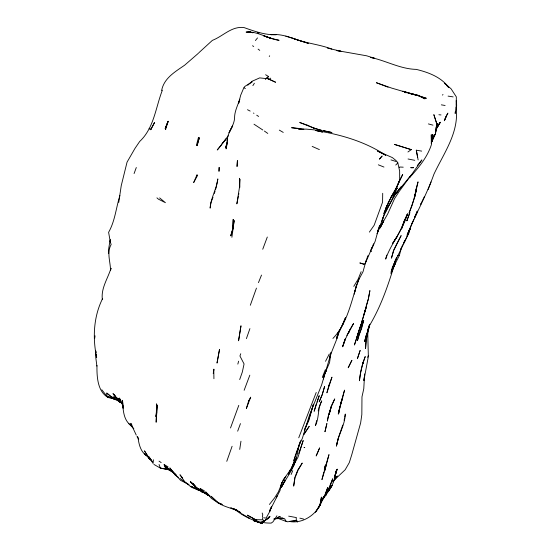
<?xml version="1.0" encoding="UTF-8"?>
<svg xmlns="http://www.w3.org/2000/svg" width="551" height="551" viewBox="0 0 551 551"><rect width="100%" height="100%" fill="white"/><g stroke="black" fill="none" stroke-linecap="round" stroke-linejoin="round"><path stroke-width="0.83" d="M367.696 331.048L368.35 356.497L363.88 380.583L364.211 377.283M96.962 365.471C96.811 376.243 97.375 391.038 107.583 397.175L101.818 389.75M112.418 397.781L106.832 393.097L106.791 396.162L107.583 397.175M382.704 193.298L382.58 202.127L374.17 225.242L369.377 232.109M364.61 373.929L363.777 388.751L361.973 396.872L361.835 414.579L360.63 422.954L351.758 454.754L349.3 462.599L345.188 469.755L332.845 481.416M213.781 369.783L213.864 369.142L213.292 373.509L213.781 369.707L213.919 378.723M455.264 111.812L455.181 113.485L456.669 105.227L456.283 100.482L456.29 105.744L456.324 96.873L451.062 88.787L444.533 83.256L445.704 84.468M366.105 340.614L365.575 348.466L366.105 340.484L369.79 324.264M227.48 138.163L227.219 141.139C227.067 132.695 233.996 126.578 234.574 118.258C234.416 111.454 237.777 105.496 239.775 99.194L238.576 103.526L240.677 95.247L243.873 87.657L245.367 88.615M330.063 355.553L329.863 357.957L330.497 353.157M153.412 459.775L153.109 463.474L148.46 456.269L150.017 458.108M330.993 352.316L329.553 362.654L323.051 377.662M366.16 339.829L366.477 336.716M262.441 517.444L262.737 514.579L262.166 513.029M294.317 481.016L293.676 486.099L295.047 477.793L298.063 470.175L302.244 463.054L297.781 470.044L295.047 476.863M294.53 479.315L294.744 477.621M94.71 338.335L95.047 335.814M298.153 448.452C297.616 455.236 295.708 461.896 291.72 467.51L294.709 460.443L291.665 468.047L283.248 479.955L278.379 491.885L274.673 497.78L269.432 504.461M227.267 140.484L226.075 148.866L227.281 143.37M298.146 448.342L297.926 449.878L299.276 444.967L296.197 452.86M431.316 143.584L432.693 134.602L431.316 143.584L431.281 134.685L431.509 144.334C427.452 157.228 418.464 167.897 409.455 177.766L410.357 176.299M435.304 134.354L436.743 125.401L435.304 134.354L431.495 142.31L434.36 134.63L431.405 142.943M360.671 372.38L359.424 380.734C360.237 372.442 362.103 364.266 365.244 356.538L362.489 364.693L363.143 362.041L360.547 372.999M239.713 449.402L240.959 441.234M339.43 408.601L338.638 413.594L340.063 405.984L338.273 414.111L344.561 390.108L342.488 397.237M118.754 202.389L121.241 185.666L127.054 162.139L134.988 148.384L139.685 141.476C154.053 128.066 155.637 107.5 162.366 90.185M318.209 410.929L318.492 409.269M111.054 268.337L110.489 270.582C110.593 261.842 106.467 252.757 111.164 244.444L109.904 241.056L110.434 239.499M238.597 194.916L238.872 193.422M324.002 375.665L323.389 378.957L324.518 373.964M365.905 335.531L364.817 341.289L369.459 325.476L369.211 326.047C382.057 304.717 389.626 280.914 396.644 257.2M324.264 470.313L325.111 465.857L324.36 471.787L321.929 479.645L323.864 471.856M344.099 420.365L344.403 418.781M344.706 417.197L345.305 414.035C344.926 425.4 338.107 435.063 336.413 446.165L338.348 438.093M216.433 186.314L217.838 178.91C216.577 189 210.819 197.94 210.124 208.133L210.916 202.644L212.989 197.299M238.301 196.48L236.861 203.87L239.389 187.843L239.885 179.171L239.589 187.691L239.43 178.304L239.809 187.347M435.393 133.721L437.122 124.884M366.016 260.857L362.985 271.808L359.569 278.179M338.335 332.473L336.998 338.128L338.445 332.349M331.13 406.28L329.216 414.359L331.206 406.982L334.732 398.91L331.495 405.543M379.522 225.469L375.121 241.379L371.801 248.866M358.474 336.234L357.427 340.656L363.708 320.248L361.559 328.651L358.474 336.234L358.577 335.855M336.544 445.545L338.472 437.473L342.77 425.069M338.927 331.158L337.37 337.611L330.848 353.983L321.612 384.949L309.414 415.351L302.354 438.355L298.835 445.759L300.405 441.282M377.704 230.8L383.021 218.726L384.977 210.668L388.248 202.486L396.438 187.492L399.689 179.977L399.64 171.072L397.829 162.896L397.395 161.925L390.976 159.9M316.68 420.537L315.461 425.544C319.311 417.665 317.534 408.622 321.736 400.866L318.63 408.443M369.163 325.565L364.817 341.289L369.459 325.476L367.297 330.786M365.995 306.811L363.956 314.841L368.364 298.924L369.886 290.687L368.364 298.924L366.236 306.005M270.706 508.518L270.086 510.922L266.071 518.112L263.654 517.775M356.407 285.459L354.203 294.089L356.194 286.045L359.252 278.448C351.407 298.601 348.597 322.328 332.921 338.438M392.725 265.975L391.079 272.387C395.914 256.918 405.171 243.26 410.378 227.88L407.037 235.36C415.358 214.683 426.446 195.247 433.912 174.254C443.892 152.882 459.81 131.682 455.939 106.784M198.477 137.392L196.431 145.326L199.297 137.908L198.477 137.392L199.2 137.778L197.072 145.684L199.076 138.687M386.733 255.099L385.672 259.094C391.052 243.239 402.809 230.518 407.272 214.208L400.894 229.292M237.832 364.115L238.611 361.208M401.514 247.433L399.372 255.416L391.864 270.589L395.363 263.288L390.921 273.778M340.284 405.192L342.254 398.029M328.94 385.452L326.895 392.801L331.964 377.166L328.94 385.452L329.126 384.853M300.77 440.635L293.786 460.726L295.956 453.645M411.094 225.49L408.78 233.397L404.248 242.116M298.78 453.418L303.195 440.511L298.022 457.116L292.815 466.477L294.193 461.759M316.267 404.048L314.139 411.273L319.236 395.652L316.983 402.147M395.742 259.679L391.575 271.25M271.071 507.685L270.086 510.922L271.519 506.307M346.827 335.449L349.244 331.137L345.394 339.079L342.626 346.793L344.974 339.113M214.36 193.435L215.076 191.073M215.558 189.496L216.274 187.133M359.342 329.312L362.083 321.584L354.438 345.016L359.472 328.892L362.544 321.309L359.342 329.312L359.472 328.892M165.713 129.134L168.158 121.289L165.231 128.473L165.713 129.134L165.231 128.473L168.083 121.254L165.266 128.844M338.369 332.274L336.399 338.548L345.546 317.521L342.653 324.759L342.867 324.332L339.065 331.371M356.938 337.184L359.224 329.939M308.925 419.097L313.45 404.124L308.794 420.606L304.317 430.269M340.304 405.219L342.75 397.56L340.793 402.953M395.639 189.296L393.111 197.113L382.814 217.872M403.849 221.86L401.569 228.899L404.048 221.736L407.795 213.754L404.097 221.082M324.381 470.272L328.981 454.616L324.787 470.623L326.66 463.198L324.353 470.223M436.606 125.773L437.115 124.209L437.122 124.857L433.844 114.629L437.108 124.746M408.966 230.38L407.692 234.285L410.66 227.329L409.111 230.228M280.852 485.493L281.885 482.373L280.025 490.535L269.48 511.342L270.61 508.263M249.92 328.603L246.4 338.638M436.075 127.543L437.391 123.651L436.11 127.453M230.504 427.982L238.79 405.35M250.306 305.268L256.449 288.111M232.102 446.262L226.771 461.332M119.911 195.584C116.02 207.803 115.131 220.848 108.616 232.308L110.283 241.889L109.904 241.056L108.602 249.389L108.678 253.481M239.685 379.556L242.337 372.021L244.065 363.949L239.94 356.008L240.746 353.742M365.265 263.206L367.944 255.65M377.139 233.617L379.067 228.21M244.141 390.28L249.83 375.176M342.825 346.207L345.394 339.079M290.336 469.693L288.648 474.308L291.699 467.386M110.958 268.358C107.824 278.592 100.923 288.201 102.328 299.365M262.737 249.245L267.304 237.033M334.726 476.05L337.253 469.115L334.76 476.305L336.406 470.623L334.698 477.6L336.599 469.631C334.98 477.683 333.155 486.072 327.487 492.36L332.136 485.403L327.556 492.305M134.079 173.551L136.304 167.511M237.667 431.171L240.456 423.623M161.622 90.543C163.964 78.077 175.239 71.754 184.695 65.149L198.298 53.351M276.402 497.835L277.27 495.535M324.787 495.246L327.693 487.58L324.801 495.921L320.778 502.918M395.735 259.459L393.979 264.053L396.141 258.577M377.139 233.755L379.081 228.672M428.12 189.578L431.061 181.933M381.485 221.53L383.634 216.261M370.671 251.27L371.408 251.228L370.293 251.166L370.671 251.27L373.571 243.756M281.775 486.492L282.67 484.198M322.356 377.27L325.331 369.707M102.493 298.759C93.498 316.97 92.547 337.942 96.659 357.544L96.308 354.3M292.76 470.623L291.135 474.494M258.46 282.649L261.511 275.073M361.146 271.705L358.074 279.302L353.763 286.368M298.732 437.797L316.219 392.429M289.674 521.508C301.652 523.746 314.407 515.956 319.89 505.439L317.273 509.544L320.014 504.812L321.447 497.05L319.89 505.439L315.509 512.189L320.551 504.365L323.878 496.21L321.081 502.14M367.641 357.344L368.282 355.788M292.795 466.497L295.742 459.527L294.454 461.655M416.101 214.057L414.504 217.824L417.424 211.729L415.172 216.116M416.742 212.548L417.382 211.04L414.751 217.232M305.447 427.404L308.677 419.883M196.872 175.122L193.67 182.567L197.644 175.266L196.872 175.122L197.644 175.266M370.623 250.43L371.932 247.461M395.969 188.545L402.691 174.495L398.704 182.374L398.958 181.809L393.111 197.113L396.197 188.855L394.096 193.305M294.413 462.275L296.404 457.785C293.58 468.811 286.63 477.855 281.017 487.518L285.191 480.389L281.547 487.07M411.762 223.988L412.761 221.743M411.783 223.954L413.842 219.346M292.609 466.814L290.68 471.119L294.268 464.417L292.946 466.47M370.554 251.263L365.079 263.805L363.867 263.97L359.824 262.944L363.991 264.397M400.811 248.969L402.822 244.596M383.668 213.609L390.707 198.126L395.157 190.439L390.755 197.478M382.931 222.053L380.169 227.997L383.703 220.917L379.873 226.943M325.069 495.459L326.344 494.55L325.083 495.556L326.344 494.55L329.801 487.118L332.694 478.778L326.488 493.937L330.758 486.175L327.935 490.314M305.075 428.313L305.757 426.86L305.04 428.334M424.277 196.852L420.73 204.242L421.005 203.684M444.299 120.49L447.894 113.12L446.716 115.069M397.278 242.839L393.669 250.202L391.465 258.157L393.538 250.822L401.156 235.587L397.664 242.109M404 242.35L405.068 240.167M334.34 477.841L335.07 476.408L334.25 477.841M325.538 361.304L329.278 353.997M232.226 126.537L229.023 132.722L232.687 125.676M393.82 194.131L396.803 188.435L394.606 191.727M400.515 230.022L397.092 236.572L392.505 243.528L396.851 237.15L394.33 240.532M150.884 129.423L154.576 122.439L150.692 129.726L149.101 128.342L150.884 129.423L150.692 129.726M379.157 228.92L387.642 214.05L394.606 198.539L399.11 191.548L410.977 175.328M403.607 243.384L404.765 241.269L403.497 243.005M292.836 466.229L293.621 464.824L292.788 466.249M435.442 130.367L439.85 122.666L436.11 129.086M385.796 207.941L387.835 204.455L386.513 206.563M322.672 498.793L323.947 496.665M276.946 515.798L273.041 521.769L271.216 523.092C258.075 523.34 245.794 518.071 235.518 509.889M284.867 480.927L285.191 480.389M252.895 85.625L254.369 83.235M436.123 129.106L440.401 122.219L435.917 129.216M269.253 56.471L269.673 55.803M281.699 482.965L285.804 476.629L283.248 479.955M393.703 196.314L395.955 192.919M384.929 212.225L386.754 209.511L384.777 212.231M384.977 212.534L395.177 194.613L398.18 190.639L395.639 193.924L411.824 174.288L421.914 159.921L417.314 165.527M393.586 196.363L394.537 194.985M399.241 167.538L399.599 167.015L403.208 167.18M394.853 191.493L397.299 187.974L394.902 191.335M321.508 501.011L326.344 494.55M324.815 372.986L325.978 371.415M332.921 481.973L337.37 476.023L334.243 479.556M228.293 135.76L221.991 143.976L226.013 139.066M396.445 192.451L397.402 191.211M255.409 40.526L257.51 37.943M221.64 144.734L217.252 149.996L225.993 138.99M442.467 95.109L442.983 94.49M398.607 189.847L401.252 186.775L398.593 189.764M244.079 87.402L245.037 86.314L252.082 81.879L250.836 82.905M395.742 165.059L397.829 162.896M198.739 52.848L212.383 40.368C223.086 36.242 231.537 25.987 243.976 27.55C254.466 31.269 264.817 35.071 276.175 34.782M247.75 85.226L252.151 81.238L259.666 77.891L268.089 78.786L275.486 82.182L268.089 78.786M411.514 149.459L407.94 151.98M324.505 496.003L325.779 494.984M265.513 79.027L268.599 76.568L265.61 74.729M265.32 79.172L268.599 76.568M319.187 505.432L320.551 504.365M269.026 79.434L270.706 78.152M264.156 520.413L261.346 522.314L268.323 518.581L269.956 516.377L262.875 522.286L269.77 516.611L268.365 517.561M274.067 519.524L279.998 516.521L280.404 518.477L273.854 518.877M280.404 518.477L281.912 517.733L284.957 519.118L285.508 520.723L287.47 521.804L296.769 520.557L297.347 522.093M278.434 516.976L279.998 516.521M289.619 521.356L296.769 520.557L296.121 519.2L296.404 517.589L288.662 516.142M275.569 518.401L277.153 518.236M398.015 255.519L399.372 255.416L397.905 255.333M271.002 34.741C282.629 33.322 293.27 38.887 304.111 42.041M275.603 518.532L282.87 518.346M298.484 129.251L306.17 129.113L314.635 129.905L322.542 132.068L316.37 130.656M250.175 32.295L248.632 31.765L250.581 32.24L246.104 32.075C257.751 31.008 267.731 38.866 279.095 40.313L270.031 38.033L263.412 35.677L271.113 38.329L264.404 36.18M277.986 518.181L283.91 518.746M438.906 114.732L441 114.939M414.779 160.32L408.05 158.984M298.766 128.665L303.835 129.168M153.922 464.431L160.486 468.192L166.292 468.977M408.814 93.209L417.679 95.089L424.931 98.836L418.622 95.716L426.357 98.292L418.23 95.819M114.105 398.862L108.595 397.636M166.223 468.908L160.486 468.192L169.784 469.975M445.112 105.482L441.33 104.848M453.156 96.893L448.08 96.108M409.62 93.291L410.481 93.401M337.15 50.596L366.663 55.803L374.453 58.241L370.568 57.428M417.679 157.503L416.301 150.203L421.687 151.112M315.606 130.484C340.236 134.396 364.81 141.407 385.769 155.279L377.497 151.064L392.402 157.614L396.341 160.802M250.581 32.24L248.012 31.841L253.088 32.757L251.421 32.406M336.992 50.637L340.945 51.264L327.315 48.061M404.689 92.506L406.335 92.788M370.713 57.442C386.058 60.686 400.343 69.027 416.246 69.385C428.451 72.36 441.069 77.023 448.81 87.464M161.119 468.316L162.283 468.564M299.847 518.147L303.553 519.035M168.84 469.493L167.187 469.08L170.211 470.285M410.757 93.456L417.823 95.488L402.884 91.218L410.901 93.828M428.389 123.913L432.948 125.153M257.386 32.626L259.032 33.094M410.378 93.512L416.398 95.275L391.747 88.126L376.381 82.726L388.062 87.196M305.729 42.537L308.147 43.288M285.79 36.132L308.181 43.274M253.543 520.592L262.366 523.45L253.543 520.592L261.243 523.25M209.959 495.797L206.666 494.467L200.137 488.93L207.631 495.046L200.75 490.376L204.524 492.263M111.598 397.726L106.791 396.162L119.409 401.218M331.854 49.067C319.029 44.245 305.123 43.219 292.388 38.115M205.523 493.186C198.67 492.002 195.481 485.197 190.336 481.595M236.875 510.143L230.69 507.795M201.969 491.368L198.133 490.011L190.908 486.182L199.2 490.335L191.624 487.366L184.998 482.077L179.95 474.769L182.526 477.889M209.049 495.308L206.666 494.467L209.6 495.893M205.406 493.049L201.439 491.644L205.241 493.083M286.382 521.535L277.284 518.098M236.909 510.123L231.475 508.174L235.511 509.668M378.33 164.818L383.964 167.056M222.122 504.53L218.354 502.994L211.432 498.414L205.681 491.864L208.554 494.667M170.879 470.451L166.23 468.481L170.631 470.63M121.812 402.981L119.567 402.01L112.893 396.83L115.069 398.173M312.183 146.408L319.38 149.596M222.046 504.337L217.445 502.271L211.088 496.313L218.354 502.994L217.445 502.271C224.429 507.533 233.459 508.001 240.766 512.664L234.65 509.069M189.034 484.543L180.535 480.334L174.543 473.481L176.382 475.1M121.73 402.664L118.699 401.197L113.988 394.426L119.567 402.01L113.01 393.6L118.699 401.197L122.35 403.022M158.915 199.421L165.403 202.685L159.645 197.919M247.495 109.711L250.154 111.082M197.568 488.434L199.069 489.212M114.277 399.344L106.832 393.097M199.407 489.605L195.667 487.208L200.061 489.791M174.708 473.309L170.404 470.947L164.088 464.886L169.674 469.555M122.294 402.781L117.852 400.308L122.06 402.919M173.042 471.725L164.591 466.601L171.533 471.112M248.68 517.761L249.376 518.154L241.558 513.684M200.185 488.489L204.366 490.845M164.108 464.555L168.007 466.807M279.323 130.119L283.248 132.405M130.945 425.344C123.093 419.993 123.045 408.814 122.522 400.322L123.142 407.616M206.715 493.613L208.898 494.943M146.532 455.581C140.457 451.71 138.797 443.872 137.984 437.218L137.041 436.378M252.516 45.74L253.722 46.491M262.82 130.008L254.004 124.209M253.46 113.038L253.949 113.354M256.725 115.193L258.619 116.461M147.151 455.698L144.3 453.79L151.718 460.657M264.384 131.042L267.786 133.438M159.025 461.132L161.188 462.592M253.24 519.965L254.61 520.929L253.315 520.013M178.503 477.49L175.115 475.031L169.804 467.916L175.08 474.218M180.094 478.454L187.746 484.184M258.102 49.108L259.755 50.368M151.456 460.044L148.942 458.046L144.472 450.849L149.672 459.203L148.942 458.046L152.358 461.428M205.991 493.173L209.938 496.423M156.932 197.85L158.433 199.152M120.614 400.791L117.577 398.036L121.847 403.236M195.157 486.189L190.336 481.684L196.528 488.041L193.132 483.427M169.798 469.466L174.984 474.383M128.707 423.567L133.817 428.671M446.875 85.68L448.624 87.506M137.185 437.012L138.742 439.057M132.02 425.241L130.759 423.285L136.269 435.152M257.269 521.26L256.477 520.185L247.337 515.151L255.478 519.676L263.006 519.82L262.414 518.312M121.006 400.901L119.374 398.042L123.107 406.273M160.162 467.716L159.067 464.5M122.666 403.993L122.122 402.533L123.135 408.401M416.301 150.203L418.14 159.942M96.893 366.112L95.674 356.717L95.633 351.049M95.957 351.056L96.136 352.681M156.553 403.986L156.133 422.245L157.317 404.978L155.885 416.556L156.739 412.947L156.553 403.986M233.197 219.422L233.149 228.279L230.704 235.869L232.832 228.617L234.196 220.517L231.895 237.309L233.197 219.422M219.14 167.463L219.002 171.189L219.14 167.463M237.419 160.713L237.04 166.402L237.419 160.713M219.525 349.382L217.039 362.944L219.525 349.382M239.533 334.726L238.569 340.78L240.987 325.786L239.533 334.726M415.847 189.813L414.428 198.105L409.118 212.961L412.141 205.351L416.522 189.427L414.428 198.105L418.037 181.858L415.847 189.813M328.568 414.758L327.356 421.116L328.548 415.42L331.206 406.982L328.568 414.758M360.12 350.505L357.413 358.639L360.12 350.505M326.881 423.602L324.973 431.681L326.881 423.602M324.642 386.347L322.204 394.874L319.201 401.824L322.294 394.24L324.642 386.347M364.08 314.215L361.732 322.115L366.332 307.038L364.08 314.215M248.715 400.756L246.366 408.491L250.705 397.161L248.715 400.756M227.26 142.337L225.655 147.565L227.267 142.323M444.657 119.966L444.402 120.738L446.427 115.772L444.657 119.966M316.384 455.395L316.184 455.987L319.649 447.88L316.384 455.395M407.037 220.297L406.838 220.882L409.882 212.61L407.037 220.297M351.869 360.354L348.232 367.71L351.869 360.354M349.665 330.008L348.542 332.935L353.604 323.416L349.665 330.008M326.412 369.879L323.292 377.449L326.412 369.879M304.262 433.768L303.973 434.319L309.242 426.302L304.262 433.768M381.65 156.518L379.37 159.163L382.167 156.023L381.65 156.518M304.696 447.57L304.138 447.639L304.696 447.57M413.477 167.704L410.846 167.697L413.477 167.704M299.992 128.548L291.575 127.715L300.998 128.962L299.992 128.548M330.882 132.268L322.79 130.559L331.957 132.584L330.882 132.268M321.653 130.408L313.795 128.121L321.653 130.408M411.301 149.652L394.64 144.458L411.301 149.652M307.403 125.201L299.723 122.487L314.848 128.493L307.403 125.201"/></g></svg>
